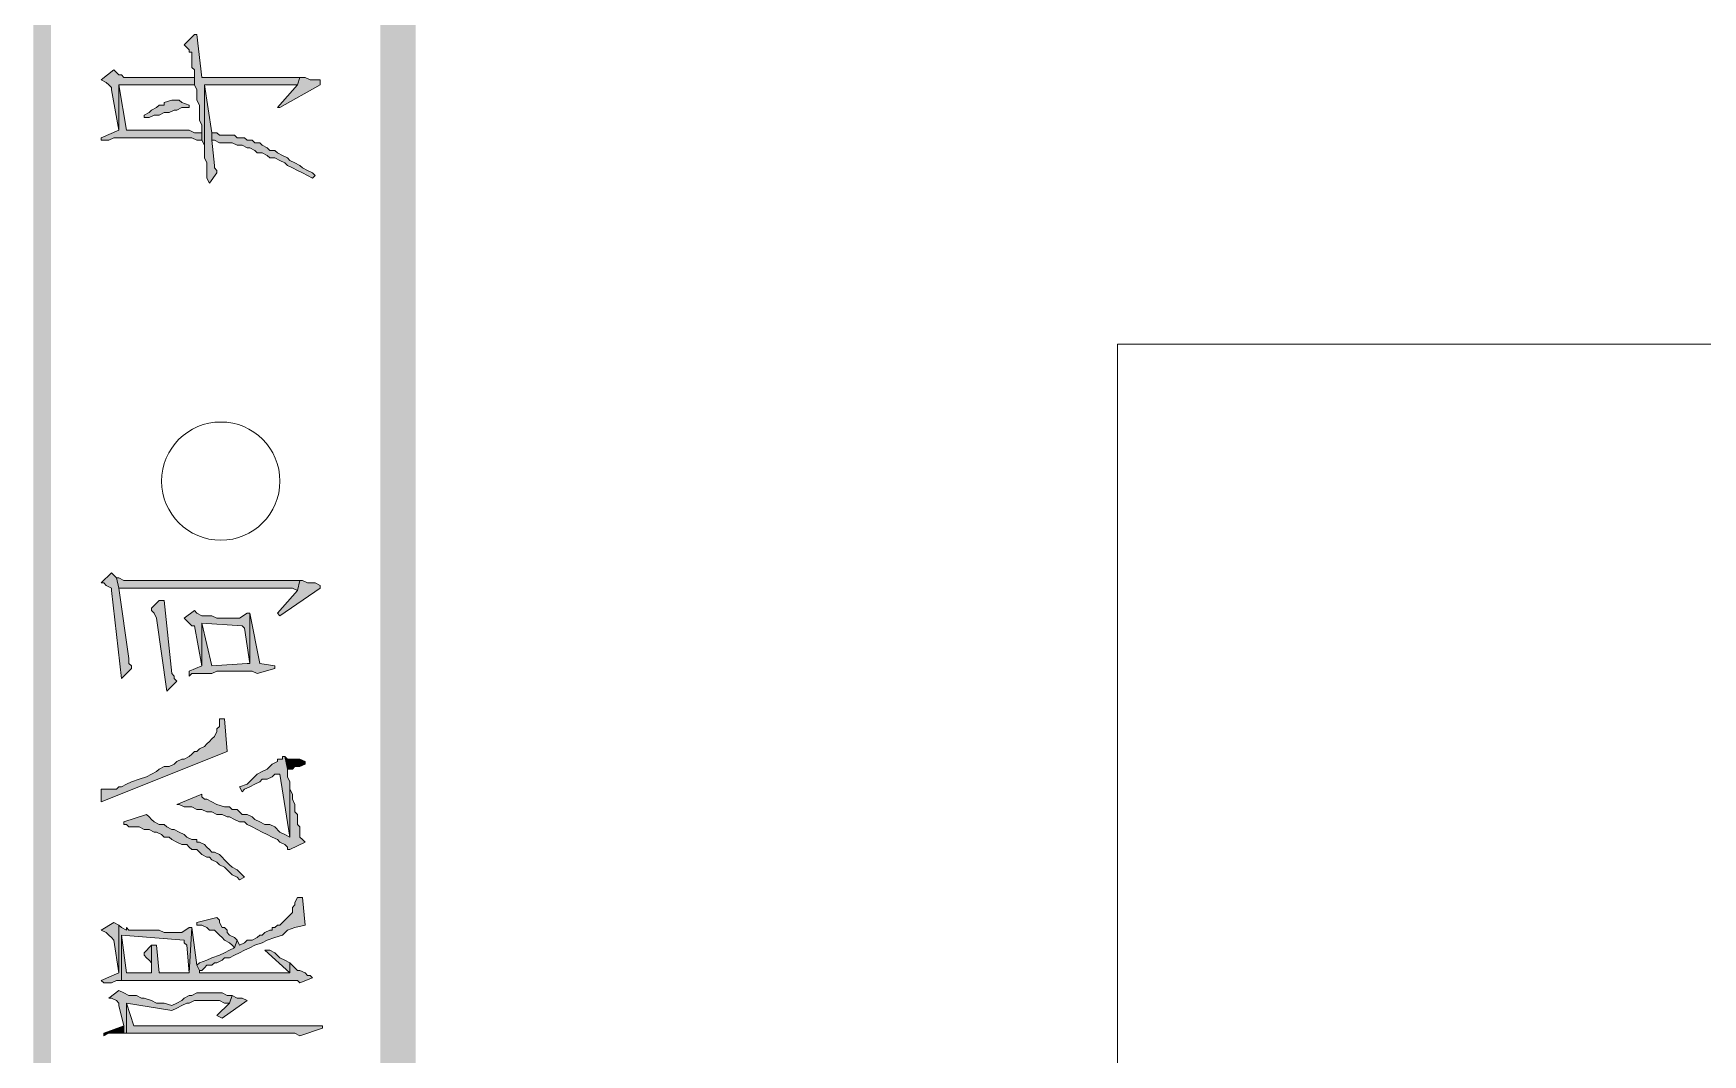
# Model space of a CAD drawing. Header units: millimetres. Extents: x 24 to 410, y 10 to 282.
# Drawn here: x 23.96 to 52.06, y 122.36 to 139.55 of the extents above; entities that cross this region are included whole.
import ezdxf

# ---------------------------------------------------------------- set-up
doc = ezdxf.new("R2010")
doc.units = ezdxf.units.MM

msp = doc.modelspace()

# ---------------------------------------------------------------- hatches: boundary and pattern name
h = msp.add_hatch(color=7)
h.dxf.hatch_style = 2
h.paths.add_polyline_path([(30.395333, 281.643667), (29.802667, 282.236333), (30.395333, 10.244667)])
h = msp.add_hatch(color=7)
h.dxf.hatch_style = 2
h.paths.add_polyline_path([(29.802667, 282.236333), (30.395333, 10.244667), (29.802667, 9.652)])
h = msp.add_hatch(color=7)
h.dxf.hatch_style = 2
h.paths.add_polyline_path([(24.257, 281.94), (23.960667, 281.94), (24.257, 55.837667)])
h = msp.add_hatch(color=7)
h.dxf.hatch_style = 2
h.paths.add_polyline_path([(23.960667, 281.94), (24.257, 55.837667), (23.960667, 55.837667)])
h = msp.add_hatch(color=7)
h.dxf.hatch_style = 2
h.paths.add_polyline_path([(26.500667, 139.361333), (26.585333, 139.276667), (26.585333, 139.234333), (26.627667, 139.234333), (26.627667, 138.980333), (26.67, 138.938), (26.67, 138.684), (26.712333, 138.599333), (26.712333, 138.557), (26.712333, 138.472333), (26.712333, 138.43), (26.754667, 138.345333), (26.754667, 138.091333), (26.797, 138.006667), (26.797, 137.752667), (26.839333, 137.668), (26.839333, 138.684), (28.194, 138.684), (28.405667, 138.684), (28.448, 138.811), (26.797, 138.811), (26.712333, 139.530667), (26.67, 139.530667)])
h = msp.add_hatch(color=7)
h.dxf.hatch_style = 2
h.paths.add_polyline_path([(25.103667, 138.768667), (25.188333, 138.726333), (25.230667, 138.684), (25.273, 138.641667), (25.273, 138.599333), (25.4, 137.922), (25.4, 138.684), (26.67, 138.684), (26.67, 138.811), (26.585333, 138.811), (25.569333, 138.811), (25.527, 138.811), (25.484667, 138.811), (25.442333, 138.853333), (25.4, 138.853333), (25.315333, 138.938)])
h = msp.add_hatch(color=7)
h.dxf.hatch_style = 2
h.paths.add_polyline_path([(28.067035, 138.303), (28.109369, 138.303), (28.786702, 138.684), (28.786702, 138.768667), (28.744369, 138.768667), (28.617369, 138.768667), (28.532702, 138.811), (28.448035, 138.811), (28.405702, 138.684)])
h = msp.add_hatch(color=7)
h.dxf.hatch_style = 2
h.paths.add_polyline_path([(25.103667, 137.795), (25.103667, 137.752667), (25.188333, 137.752667), (25.230667, 137.752667), (25.315333, 137.795), (26.627667, 137.795), (26.712333, 137.752667), (26.797, 137.752667), (26.797, 137.879667), (26.754667, 137.879667), (26.67, 137.879667), (26.585333, 137.922), (25.527, 137.922), (25.4, 138.684), (25.4, 137.922)])
h = msp.add_hatch(color=7)
h.dxf.hatch_style = 2
h.paths.add_polyline_path([(26.839333, 137.668), (26.839333, 137.456333), (26.881667, 137.371667), (26.881667, 137.117667), (26.924, 137.033), (27.051, 137.202333), (27.051, 137.244667), (27.008667, 137.287), (27.008667, 137.329333), (26.966333, 137.752667), (26.966333, 137.879667), (26.839333, 138.684)])
h = msp.add_hatch(color=7)
h.dxf.hatch_style = 2
h.paths.add_polyline_path([(25.823333, 138.176), (25.823333, 138.133667), (25.908, 138.133667), (25.992667, 138.176), (26.077333, 138.176), (26.162, 138.218333), (26.246667, 138.218333), (26.331333, 138.260667), (26.373667, 138.260667), (26.458333, 138.303), (26.585333, 138.303), (26.585333, 138.345333), (26.458333, 138.387667), (26.416, 138.43), (26.289, 138.43), (26.162, 138.387667), (26.162, 138.345333), (26.077333, 138.345333), (26.035, 138.303), (25.950333, 138.260667), (25.908, 138.218333)])
h = msp.add_hatch(color=7)
h.dxf.hatch_style = 2
h.paths.add_polyline_path([(26.966298, 137.879667), (26.966298, 137.752667), (27.008631, 137.752667), (27.093298, 137.710333), (27.304965, 137.710333), (27.389631, 137.668), (27.474298, 137.668), (27.558965, 137.625667), (27.601298, 137.625667), (27.685965, 137.583333), (27.728298, 137.541), (27.812965, 137.541), (27.897631, 137.498667), (27.939965, 137.456333), (28.024631, 137.456333), (28.109298, 137.414), (28.193965, 137.371667), (28.236298, 137.329333), (28.320965, 137.287), (28.405631, 137.244667), (28.490298, 137.202333), (28.574965, 137.16), (28.659631, 137.117667), (28.701965, 137.16), (28.659631, 137.202333), (28.574965, 137.244667), (28.490298, 137.287), (28.447965, 137.329333), (28.363298, 137.371667), (28.278631, 137.414), (28.236298, 137.456333), (28.151631, 137.498667), (28.066965, 137.541), (28.024631, 137.583333), (27.939965, 137.583333), (27.897631, 137.625667), (27.812965, 137.668), (27.770631, 137.710333), (27.685965, 137.710333), (27.643631, 137.752667), (27.558965, 137.752667), (27.516631, 137.795), (27.389631, 137.795), (27.347298, 137.837333), (27.093298, 137.837333), (27.050965, 137.879667)])
h = msp.add_hatch(color=7)
h.dxf.hatch_style = 2
h.paths.add_polyline_path([(25.103667, 130.302), (25.146, 130.302), (25.188333, 130.259667), (25.273, 130.217333), (25.273, 130.175), (25.442333, 128.693333), (25.611667, 128.862667), (25.611667, 128.905), (25.569333, 128.947333), (25.569333, 129.032), (25.4, 130.217333), (25.357667, 130.386667), (25.273, 130.471333)])
h = msp.add_hatch(color=7)
h.dxf.hatch_style = 2
h.paths.add_polyline_path([(25.357667, 130.386667), (25.4, 130.217333), (27.897667, 130.217333), (27.94, 130.217333), (28.321, 130.217333), (28.405667, 130.175), (28.448, 130.344333), (25.484667, 130.344333), (25.4, 130.386667)])
h = msp.add_hatch(color=7)
h.dxf.hatch_style = 2
h.paths.add_polyline_path([(28.067035, 129.794), (28.109369, 129.751667), (28.786702, 130.217333), (28.786702, 130.259667), (28.702035, 130.302), (28.575035, 130.302), (28.490369, 130.344333), (28.448035, 130.344333), (28.405702, 130.175)])
h = msp.add_hatch(color=7)
h.dxf.hatch_style = 2
h.paths.add_polyline_path([(25.950369, 129.878667), (25.950369, 129.836333), (25.992702, 129.794), (26.035035, 129.709333), (26.204369, 128.481667), (26.373702, 128.651), (26.331369, 128.693333), (26.331369, 128.735667), (26.289035, 128.778), (26.162035, 130.005667), (26.077369, 130.005667)])
h = msp.add_hatch(color=7)
h.dxf.hatch_style = 2
h.paths.add_polyline_path([(26.500667, 129.709333), (26.585333, 129.624667), (26.627667, 129.582333), (26.67, 129.582333), (26.797, 128.905), (26.797, 129.624667), (27.474333, 129.582333), (27.516667, 129.54), (27.601333, 128.947333), (27.601333, 129.794), (27.559, 129.794), (27.432, 129.709333), (27.051, 129.709333), (26.966333, 129.751667), (26.797, 129.751667), (26.712333, 129.794), (26.67, 129.836333)])
h = msp.add_hatch(color=7)
h.dxf.hatch_style = 2
h.paths.add_polyline_path([(26.585333, 128.820333), (26.585333, 128.735667), (26.627667, 128.778), (26.966333, 128.778), (27.051, 128.820333), (27.643667, 128.820333), (27.728333, 128.778), (28.024667, 128.862667), (28.024667, 128.905), (27.770667, 128.947333), (27.601333, 129.794), (27.601333, 128.947333), (27.559, 128.947333), (26.966333, 128.905), (26.797, 129.624667), (26.797, 128.905)])
h = msp.add_hatch(color=7)
h.dxf.hatch_style = 2
h.paths.add_polyline_path([(25.103667, 126.830667), (25.103667, 126.619), (27.220333, 127.465667), (27.178, 128.016), (27.093333, 128.016), (27.093333, 127.973667), (27.093333, 127.889), (27.051, 127.846667), (27.051, 127.804333), (27.008667, 127.719667), (26.966333, 127.677333), (26.924, 127.635), (26.881667, 127.592667), (26.839333, 127.550333), (26.754667, 127.508), (26.712333, 127.465667), (26.67, 127.465667), (26.627667, 127.423333), (26.585333, 127.381), (26.500667, 127.338667), (26.458333, 127.338667), (26.373667, 127.296333), (26.331333, 127.254), (26.246667, 127.211667), (26.162, 127.211667), (26.077333, 127.169333), (26.035, 127.127), (25.950333, 127.084667), (25.865667, 127.042333), (25.738667, 127), (25.611667, 126.957667), (25.527, 126.915333), (25.442333, 126.873), (25.4, 126.873), (25.357667, 126.830667)])
h = msp.add_hatch(color=7)
h.dxf.hatch_style = 2
h.paths.add_polyline_path([(27.432, 126.873), (27.474333, 126.788333), (27.516667, 126.830667), (27.601333, 126.873), (27.686, 126.915333), (27.770667, 126.957667), (27.813, 127), (27.897667, 127), (27.982333, 127.042333), (28.024667, 127.084667), (28.109333, 127.084667), (28.278667, 126.026333), (28.278667, 126.957667), (28.236333, 127.042333), (28.236333, 127.169333), (28.194, 127.381), (28.151667, 127.381), (28.151667, 127.338667), (28.067, 127.338667), (28.067, 127.296333), (27.982333, 127.254), (27.94, 127.211667), (27.897667, 127.169333), (27.813, 127.127), (27.728333, 127.084667), (27.643667, 127), (27.559, 126.915333)])
h = msp.add_hatch(color=7)
h.dxf.hatch_style = 2
h.paths.add_polyline_path([(28.194, 127.381), (28.236333, 127.169333), (28.321, 127.169333), (28.363333, 127.211667), (28.448, 127.211667), (28.532667, 127.254), (28.532667, 127.296333), (28.448, 127.338667), (28.236333, 127.338667)])
h = msp.add_hatch(color=7)
h.dxf.hatch_style = 2
h.paths.add_polyline_path([(26.373667, 126.576667), (26.416, 126.576667), (26.500667, 126.534333), (26.627667, 126.534333), (26.712333, 126.492), (26.797, 126.492), (26.881667, 126.449667), (26.966333, 126.449667), (27.051, 126.407333), (27.135667, 126.407333), (27.220333, 126.365), (27.262667, 126.365), (27.347333, 126.322667), (27.432, 126.280333), (27.516667, 126.280333), (27.559, 126.238), (27.643667, 126.195667), (27.728333, 126.153333), (27.813, 126.111), (27.897667, 126.068667), (27.982333, 126.026333), (28.067, 125.984), (28.109333, 125.941667), (28.194, 125.899333), (28.236333, 125.857), (28.236333, 125.814667), (28.278667, 125.814667), (28.532667, 125.941667), (28.490333, 125.984), (28.448, 126.026333), (28.448, 126.195667), (28.405667, 126.238), (28.405667, 126.407333), (28.363333, 126.449667), (28.363333, 126.576667), (28.321, 126.661333), (28.321, 126.746), (28.278667, 126.830667), (28.278667, 126.026333), (28.194, 126.068667), (28.109333, 126.111), (28.024667, 126.195667), (27.94, 126.238), (27.855333, 126.238), (27.770667, 126.280333), (27.686, 126.322667), (27.643667, 126.365), (27.559, 126.407333), (27.474333, 126.407333), (27.432, 126.449667), (27.389667, 126.492), (27.305, 126.492), (27.262667, 126.534333), (27.178, 126.534333), (27.051, 126.576667), (26.966333, 126.619), (26.881667, 126.661333), (26.839333, 126.661333), (26.797, 126.703667), (26.797, 126.746)])
h = msp.add_hatch(color=7)
h.dxf.hatch_style = 2
h.paths.add_polyline_path([(25.484667, 126.280333), (25.484667, 126.238), (25.527, 126.238), (25.569333, 126.195667), (25.738667, 126.195667), (25.823333, 126.153333), (25.908, 126.153333), (25.992667, 126.111), (26.035, 126.111), (26.119667, 126.068667), (26.162, 126.026333), (26.246667, 126.026333), (26.289, 125.984), (26.373667, 125.941667), (26.458333, 125.899333), (26.543, 125.899333), (26.585333, 125.857), (26.627667, 125.814667), (26.712333, 125.814667), (26.754667, 125.772333), (26.797, 125.73), (26.881667, 125.687667), (26.924, 125.687667), (26.966333, 125.645333), (27.051, 125.603), (27.093333, 125.560667), (27.178, 125.518333), (27.220333, 125.476), (27.305, 125.391333), (27.389667, 125.349), (27.432, 125.306667), (27.516667, 125.349), (27.432, 125.433667), (27.389667, 125.476), (27.305, 125.518333), (27.262667, 125.560667), (27.178, 125.645333), (27.135667, 125.687667), (27.093333, 125.73), (27.008667, 125.772333), (26.966333, 125.772333), (26.924, 125.814667), (26.881667, 125.857), (26.839333, 125.899333), (26.754667, 125.941667), (26.712333, 125.941667), (26.712333, 125.984), (26.627667, 125.984), (26.543, 126.026333), (26.500667, 126.068667), (26.416, 126.111), (26.331333, 126.153333), (26.289, 126.153333), (26.204333, 126.195667), (26.162, 126.238), (26.077333, 126.238), (25.992667, 126.280333), (25.950333, 126.322667), (25.908, 126.365), (25.865667, 126.407333)])
h = msp.add_hatch(color=7)
h.dxf.hatch_style = 2
h.paths.add_polyline_path([(26.712333, 123.867333), (26.754667, 123.782667), (26.797, 123.782667), (26.839333, 123.825), (26.881667, 123.867333), (26.966333, 123.867333), (27.008667, 123.909667), (27.051, 123.909667), (27.135667, 123.952), (27.178, 123.994333), (27.262667, 123.994333), (27.347333, 124.036667), (27.432, 124.079), (27.516667, 124.121333), (27.601333, 124.163667), (27.686, 124.206), (27.813, 124.248333), (27.897667, 124.290667), (28.024667, 124.333), (28.151667, 124.375333), (28.236333, 124.46), (28.363333, 124.502333), (28.532667, 124.544667), (28.490333, 125.010333), (28.405667, 125.010333), (28.363333, 124.925667), (28.363333, 124.883333), (28.321, 124.841), (28.321, 124.756333), (28.278667, 124.714), (28.236333, 124.671667), (28.194, 124.629333), (28.151667, 124.587), (28.109333, 124.544667), (28.067, 124.544667), (28.024667, 124.502333), (27.982333, 124.502333), (27.982333, 124.46), (27.94, 124.46), (27.855333, 124.417667), (27.813, 124.375333), (27.770667, 124.375333), (27.728333, 124.333), (27.643667, 124.290667), (27.559, 124.290667), (27.516667, 124.248333), (27.432, 124.206), (27.389667, 124.290667), (27.347333, 124.163667), (27.262667, 124.121333), (27.178, 124.079), (27.093333, 124.036667), (26.966333, 123.994333), (26.881667, 123.952), (26.754667, 123.909667)])
h = msp.add_hatch(color=7)
h.dxf.hatch_style = 2
h.paths.add_polyline_path([(25.103667, 124.46), (25.188333, 124.417667), (25.230667, 124.375333), (25.273, 124.333), (25.315333, 124.290667), (25.4, 123.740333), (25.4, 124.544667), (25.315333, 124.587)])
h = msp.add_hatch(color=7)
h.dxf.hatch_style = 2
h.paths.add_polyline_path([(25.103667, 123.613333), (25.146, 123.571), (25.273, 123.571), (25.357667, 123.613333), (25.442333, 123.613333), (25.442333, 124.375333), (26.500667, 124.290667), (26.500667, 124.248333), (26.543, 124.206), (26.585333, 123.740333), (26.627667, 124.502333), (26.585333, 124.502333), (26.458333, 124.417667), (26.162, 124.417667), (26.077333, 124.46), (25.569333, 124.46), (25.527, 124.502333), (25.527, 124.46), (25.442333, 124.502333), (25.4, 124.544667), (25.4, 123.740333)])
h = msp.add_hatch(color=7)
h.dxf.hatch_style = 2
h.paths.add_polyline_path([(25.442333, 123.613333), (28.405667, 123.613333), (28.448, 123.571), (28.659667, 123.655667), (28.617333, 123.698), (28.575, 123.698), (28.532667, 123.740333), (28.448, 123.782667), (28.405667, 123.782667), (28.363333, 123.825), (28.278667, 123.909667), (28.278667, 123.740333), (26.754667, 123.740333), (26.754667, 123.782667), (26.712333, 123.867333), (26.627667, 124.502333), (26.585333, 123.740333), (26.077333, 123.740333), (26.035, 124.206), (25.950333, 124.206), (25.950333, 123.740333), (25.527, 123.740333), (25.442333, 124.375333)])
h = msp.add_hatch(color=7)
h.dxf.hatch_style = 2
h.paths.add_polyline_path([(26.712333, 124.544667), (26.797, 124.544667), (26.881667, 124.502333), (26.924, 124.46), (27.008667, 124.46), (27.051, 124.417667), (27.093333, 124.375333), (27.135667, 124.333), (27.178, 124.290667), (27.262667, 124.248333), (27.305, 124.206), (27.347333, 124.163667), (27.389667, 124.290667), (27.347333, 124.333), (27.262667, 124.375333), (27.220333, 124.417667), (27.220333, 124.46), (27.178, 124.502333), (27.135667, 124.502333), (27.093333, 124.587), (27.093333, 124.629333), (27.051, 124.671667), (26.712333, 124.587)])
h = msp.add_hatch(color=7)
h.dxf.hatch_style = 2
h.paths.add_polyline_path([(25.823333, 124.079), (25.823333, 124.036667), (25.865667, 123.994333), (25.908, 123.952), (25.950333, 123.909667), (25.950333, 123.740333), (25.950333, 124.206)])
h = msp.add_hatch(color=7)
h.dxf.hatch_style = 2
h.paths.add_polyline_path([(27.855333, 124.121333), (28.278667, 123.740333), (28.278667, 123.909667), (28.194, 123.952), (28.109333, 123.994333), (28.024667, 124.079), (27.94, 124.121333)])
h = msp.add_hatch(color=7)
h.dxf.hatch_style = 2
h.paths.add_polyline_path([(25.230667, 123.317), (25.273, 123.317), (25.357667, 123.274667), (25.4, 123.232333), (25.4, 123.19), (25.484667, 122.851333), (25.484667, 122.724333), (25.527, 122.724333), (25.527, 123.232333), (26.289, 123.105333), (26.373667, 123.147667), (26.458333, 123.19), (26.543, 123.232333), (26.585333, 123.232333), (26.67, 123.274667), (27.093333, 123.274667), (27.178, 123.232333), (27.262667, 123.232333), (27.305, 123.359333), (27.220333, 123.359333), (27.135667, 123.401667), (26.712333, 123.401667), (26.627667, 123.359333), (26.585333, 123.359333), (26.500667, 123.317), (26.458333, 123.274667), (26.373667, 123.232333), (26.289, 123.19), (26.162, 123.232333), (26.035, 123.232333), (25.950333, 123.274667), (25.823333, 123.317), (25.781, 123.317), (25.696333, 123.359333), (25.569333, 123.359333), (25.484667, 123.401667), (25.4, 123.444)])
h = msp.add_hatch(color=7)
h.dxf.hatch_style = 2
h.paths.add_polyline_path([(27.051035, 123.020667), (27.135702, 122.978333), (27.559035, 123.274667), (27.474369, 123.317), (27.389702, 123.317), (27.305035, 123.359333), (27.262702, 123.232333)])
h = msp.add_hatch(color=7)
h.dxf.hatch_style = 2
h.paths.add_polyline_path([(25.527, 122.724333), (27.94, 122.724333), (28.024667, 122.724333), (28.363333, 122.724333), (28.448, 122.682), (28.829, 122.809), (28.829, 122.851333), (28.321, 122.851333), (25.654, 122.851333), (25.527, 123.232333)])
h = msp.add_hatch(color=7)
h.dxf.hatch_style = 2
h.paths.add_polyline_path([(25.146, 122.724333), (25.146, 122.682), (25.230667, 122.724333), (25.484667, 122.724333), (25.484667, 122.851333)])

# ---------------------------------------------------------------- linework, layer by layer
at = {"color": 7, "lineweight": 0}
for points in [[(26.500667, 139.361333), (26.585333, 139.276667), (26.585333, 139.234333), (26.627667, 139.234333), (26.627667, 138.980333), (26.67, 138.938), (26.67, 138.684), (26.712333, 138.599333), (26.712333, 138.557), (26.712333, 138.472333), (26.712333, 138.43), (26.754667, 138.345333), (26.754667, 138.091333), (26.797, 138.006667), (26.797, 137.752667), (26.839333, 137.668), (26.839333, 138.684), (28.194, 138.684), (28.405667, 138.684), (28.448, 138.811), (26.797, 138.811), (26.712333, 139.530667), (26.67, 139.530667)], [(25.103667, 138.768667), (25.188333, 138.726333), (25.230667, 138.684), (25.273, 138.641667), (25.273, 138.599333), (25.4, 137.922), (25.4, 138.684), (26.67, 138.684), (26.67, 138.811), (26.585333, 138.811), (25.569333, 138.811), (25.527, 138.811), (25.484667, 138.811), (25.442333, 138.853333), (25.4, 138.853333), (25.315333, 138.938)], [(28.067035, 138.303), (28.109369, 138.303), (28.786702, 138.684), (28.786702, 138.768667), (28.744369, 138.768667), (28.617369, 138.768667), (28.532702, 138.811), (28.448035, 138.811), (28.405702, 138.684)], [(25.103667, 137.795), (25.103667, 137.752667), (25.188333, 137.752667), (25.230667, 137.752667), (25.315333, 137.795), (26.627667, 137.795), (26.712333, 137.752667), (26.797, 137.752667), (26.797, 137.879667), (26.754667, 137.879667), (26.67, 137.879667), (26.585333, 137.922), (25.527, 137.922), (25.4, 138.684), (25.4, 137.922)], [(26.839333, 137.668), (26.839333, 137.456333), (26.881667, 137.371667), (26.881667, 137.117667), (26.924, 137.033), (27.051, 137.202333), (27.051, 137.244667), (27.008667, 137.287), (27.008667, 137.329333), (26.966333, 137.752667), (26.966333, 137.879667), (26.839333, 138.684)], [(25.823333, 138.176), (25.823333, 138.133667), (25.908, 138.133667), (25.992667, 138.176), (26.077333, 138.176), (26.162, 138.218333), (26.246667, 138.218333), (26.331333, 138.260667), (26.373667, 138.260667), (26.458333, 138.303), (26.585333, 138.303), (26.585333, 138.345333), (26.458333, 138.387667), (26.416, 138.43), (26.289, 138.43), (26.162, 138.387667), (26.162, 138.345333), (26.077333, 138.345333), (26.035, 138.303), (25.950333, 138.260667), (25.908, 138.218333)], [(26.966298, 137.879667), (26.966298, 137.752667), (27.008631, 137.752667), (27.093298, 137.710333), (27.304965, 137.710333), (27.389631, 137.668), (27.474298, 137.668), (27.558965, 137.625667), (27.601298, 137.625667), (27.685965, 137.583333), (27.728298, 137.541), (27.812965, 137.541), (27.897631, 137.498667), (27.939965, 137.456333), (28.024631, 137.456333), (28.109298, 137.414), (28.193965, 137.371667), (28.236298, 137.329333), (28.320965, 137.287), (28.405631, 137.244667), (28.490298, 137.202333), (28.574965, 137.16), (28.659631, 137.117667), (28.701965, 137.16), (28.659631, 137.202333), (28.574965, 137.244667), (28.490298, 137.287), (28.447965, 137.329333), (28.363298, 137.371667), (28.278631, 137.414), (28.236298, 137.456333), (28.151631, 137.498667), (28.066965, 137.541), (28.024631, 137.583333), (27.939965, 137.583333), (27.897631, 137.625667), (27.812965, 137.668), (27.770631, 137.710333), (27.685965, 137.710333), (27.643631, 137.752667), (27.558965, 137.752667), (27.516631, 137.795), (27.389631, 137.795), (27.347298, 137.837333), (27.093298, 137.837333), (27.050965, 137.879667)], [(25.103667, 130.302), (25.146, 130.302), (25.188333, 130.259667), (25.273, 130.217333), (25.273, 130.175), (25.442333, 128.693333), (25.611667, 128.862667), (25.611667, 128.905), (25.569333, 128.947333), (25.569333, 129.032), (25.4, 130.217333), (25.357667, 130.386667), (25.273, 130.471333)], [(25.357667, 130.386667), (25.4, 130.217333), (27.897667, 130.217333), (27.94, 130.217333), (28.321, 130.217333), (28.405667, 130.175), (28.448, 130.344333), (25.484667, 130.344333), (25.4, 130.386667)], [(28.067035, 129.794), (28.109369, 129.751667), (28.786702, 130.217333), (28.786702, 130.259667), (28.702035, 130.302), (28.575035, 130.302), (28.490369, 130.344333), (28.448035, 130.344333), (28.405702, 130.175)], [(25.950369, 129.878667), (25.950369, 129.836333), (25.992702, 129.794), (26.035035, 129.709333), (26.204369, 128.481667), (26.373702, 128.651), (26.331369, 128.693333), (26.331369, 128.735667), (26.289035, 128.778), (26.162035, 130.005667), (26.077369, 130.005667)], [(26.500667, 129.709333), (26.585333, 129.624667), (26.627667, 129.582333), (26.67, 129.582333), (26.797, 128.905), (26.797, 129.624667), (27.474333, 129.582333), (27.516667, 129.54), (27.601333, 128.947333), (27.601333, 129.794), (27.559, 129.794), (27.432, 129.709333), (27.051, 129.709333), (26.966333, 129.751667), (26.797, 129.751667), (26.712333, 129.794), (26.67, 129.836333)], [(26.585333, 128.820333), (26.585333, 128.735667), (26.627667, 128.778), (26.966333, 128.778), (27.051, 128.820333), (27.643667, 128.820333), (27.728333, 128.778), (28.024667, 128.862667), (28.024667, 128.905), (27.770667, 128.947333), (27.601333, 129.794), (27.601333, 128.947333), (27.559, 128.947333), (26.966333, 128.905), (26.797, 129.624667), (26.797, 128.905)], [(25.103667, 126.830667), (25.103667, 126.619), (27.220333, 127.465667), (27.178, 128.016), (27.093333, 128.016), (27.093333, 127.973667), (27.093333, 127.889), (27.051, 127.846667), (27.051, 127.804333), (27.008667, 127.719667), (26.966333, 127.677333), (26.924, 127.635), (26.881667, 127.592667), (26.839333, 127.550333), (26.754667, 127.508), (26.712333, 127.465667), (26.67, 127.465667), (26.627667, 127.423333), (26.585333, 127.381), (26.500667, 127.338667), (26.458333, 127.338667), (26.373667, 127.296333), (26.331333, 127.254), (26.246667, 127.211667), (26.162, 127.211667), (26.077333, 127.169333), (26.035, 127.127), (25.950333, 127.084667), (25.865667, 127.042333), (25.738667, 127), (25.611667, 126.957667), (25.527, 126.915333), (25.442333, 126.873), (25.4, 126.873), (25.357667, 126.830667)], [(27.432, 126.873), (27.474333, 126.788333), (27.516667, 126.830667), (27.601333, 126.873), (27.686, 126.915333), (27.770667, 126.957667), (27.813, 127), (27.897667, 127), (27.982333, 127.042333), (28.024667, 127.084667), (28.109333, 127.084667), (28.278667, 126.026333), (28.278667, 126.957667), (28.236333, 127.042333), (28.236333, 127.169333), (28.194, 127.381), (28.151667, 127.381), (28.151667, 127.338667), (28.067, 127.338667), (28.067, 127.296333), (27.982333, 127.254), (27.94, 127.211667), (27.897667, 127.169333), (27.813, 127.127), (27.728333, 127.084667), (27.643667, 127), (27.559, 126.915333)], [(28.194, 127.381), (28.236333, 127.169333), (28.321, 127.169333), (28.363333, 127.211667), (28.448, 127.211667), (28.532667, 127.254), (28.532667, 127.296333), (28.448, 127.338667), (28.236333, 127.338667)], [(26.373667, 126.576667), (26.416, 126.576667), (26.500667, 126.534333), (26.627667, 126.534333), (26.712333, 126.492), (26.797, 126.492), (26.881667, 126.449667), (26.966333, 126.449667), (27.051, 126.407333), (27.135667, 126.407333), (27.220333, 126.365), (27.262667, 126.365), (27.347333, 126.322667), (27.432, 126.280333), (27.516667, 126.280333), (27.559, 126.238), (27.643667, 126.195667), (27.728333, 126.153333), (27.813, 126.111), (27.897667, 126.068667), (27.982333, 126.026333), (28.067, 125.984), (28.109333, 125.941667), (28.194, 125.899333), (28.236333, 125.857), (28.236333, 125.814667), (28.278667, 125.814667), (28.532667, 125.941667), (28.490333, 125.984), (28.448, 126.026333), (28.448, 126.195667), (28.405667, 126.238), (28.405667, 126.407333), (28.363333, 126.449667), (28.363333, 126.576667), (28.321, 126.661333), (28.321, 126.746), (28.278667, 126.830667), (28.278667, 126.026333), (28.194, 126.068667), (28.109333, 126.111), (28.024667, 126.195667), (27.94, 126.238), (27.855333, 126.238), (27.770667, 126.280333), (27.686, 126.322667), (27.643667, 126.365), (27.559, 126.407333), (27.474333, 126.407333), (27.432, 126.449667), (27.389667, 126.492), (27.305, 126.492), (27.262667, 126.534333), (27.178, 126.534333), (27.051, 126.576667), (26.966333, 126.619), (26.881667, 126.661333), (26.839333, 126.661333), (26.797, 126.703667), (26.797, 126.746)], [(25.484667, 126.280333), (25.484667, 126.238), (25.527, 126.238), (25.569333, 126.195667), (25.738667, 126.195667), (25.823333, 126.153333), (25.908, 126.153333), (25.992667, 126.111), (26.035, 126.111), (26.119667, 126.068667), (26.162, 126.026333), (26.246667, 126.026333), (26.289, 125.984), (26.373667, 125.941667), (26.458333, 125.899333), (26.543, 125.899333), (26.585333, 125.857), (26.627667, 125.814667), (26.712333, 125.814667), (26.754667, 125.772333), (26.797, 125.73), (26.881667, 125.687667), (26.924, 125.687667), (26.966333, 125.645333), (27.051, 125.603), (27.093333, 125.560667), (27.178, 125.518333), (27.220333, 125.476), (27.305, 125.391333), (27.389667, 125.349), (27.432, 125.306667), (27.516667, 125.349), (27.432, 125.433667), (27.389667, 125.476), (27.305, 125.518333), (27.262667, 125.560667), (27.178, 125.645333), (27.135667, 125.687667), (27.093333, 125.73), (27.008667, 125.772333), (26.966333, 125.772333), (26.924, 125.814667), (26.881667, 125.857), (26.839333, 125.899333), (26.754667, 125.941667), (26.712333, 125.941667), (26.712333, 125.984), (26.627667, 125.984), (26.543, 126.026333), (26.500667, 126.068667), (26.416, 126.111), (26.331333, 126.153333), (26.289, 126.153333), (26.204333, 126.195667), (26.162, 126.238), (26.077333, 126.238), (25.992667, 126.280333), (25.950333, 126.322667), (25.908, 126.365), (25.865667, 126.407333)], [(26.712333, 123.867333), (26.754667, 123.782667), (26.797, 123.782667), (26.839333, 123.825), (26.881667, 123.867333), (26.966333, 123.867333), (27.008667, 123.909667), (27.051, 123.909667), (27.135667, 123.952), (27.178, 123.994333), (27.262667, 123.994333), (27.347333, 124.036667), (27.432, 124.079), (27.516667, 124.121333), (27.601333, 124.163667), (27.686, 124.206), (27.813, 124.248333), (27.897667, 124.290667), (28.024667, 124.333), (28.151667, 124.375333), (28.236333, 124.46), (28.363333, 124.502333), (28.532667, 124.544667), (28.490333, 125.010333), (28.405667, 125.010333), (28.363333, 124.925667), (28.363333, 124.883333), (28.321, 124.841), (28.321, 124.756333), (28.278667, 124.714), (28.236333, 124.671667), (28.194, 124.629333), (28.151667, 124.587), (28.109333, 124.544667), (28.067, 124.544667), (28.024667, 124.502333), (27.982333, 124.502333), (27.982333, 124.46), (27.94, 124.46), (27.855333, 124.417667), (27.813, 124.375333), (27.770667, 124.375333), (27.728333, 124.333), (27.643667, 124.290667), (27.559, 124.290667), (27.516667, 124.248333), (27.432, 124.206), (27.389667, 124.290667), (27.347333, 124.163667), (27.262667, 124.121333), (27.178, 124.079), (27.093333, 124.036667), (26.966333, 123.994333), (26.881667, 123.952), (26.754667, 123.909667)], [(25.103667, 124.46), (25.188333, 124.417667), (25.230667, 124.375333), (25.273, 124.333), (25.315333, 124.290667), (25.4, 123.740333), (25.4, 124.544667), (25.315333, 124.587)], [(25.103667, 123.613333), (25.146, 123.571), (25.273, 123.571), (25.357667, 123.613333), (25.442333, 123.613333), (25.442333, 124.375333), (26.500667, 124.290667), (26.500667, 124.248333), (26.543, 124.206), (26.585333, 123.740333), (26.627667, 124.502333), (26.585333, 124.502333), (26.458333, 124.417667), (26.162, 124.417667), (26.077333, 124.46), (25.569333, 124.46), (25.527, 124.502333), (25.527, 124.46), (25.442333, 124.502333), (25.4, 124.544667), (25.4, 123.740333)], [(25.442333, 123.613333), (28.405667, 123.613333), (28.448, 123.571), (28.659667, 123.655667), (28.617333, 123.698), (28.575, 123.698), (28.532667, 123.740333), (28.448, 123.782667), (28.405667, 123.782667), (28.363333, 123.825), (28.278667, 123.909667), (28.278667, 123.740333), (26.754667, 123.740333), (26.754667, 123.782667), (26.712333, 123.867333), (26.627667, 124.502333), (26.585333, 123.740333), (26.077333, 123.740333), (26.035, 124.206), (25.950333, 124.206), (25.950333, 123.740333), (25.527, 123.740333), (25.442333, 124.375333)], [(26.712333, 124.544667), (26.797, 124.544667), (26.881667, 124.502333), (26.924, 124.46), (27.008667, 124.46), (27.051, 124.417667), (27.093333, 124.375333), (27.135667, 124.333), (27.178, 124.290667), (27.262667, 124.248333), (27.305, 124.206), (27.347333, 124.163667), (27.389667, 124.290667), (27.347333, 124.333), (27.262667, 124.375333), (27.220333, 124.417667), (27.220333, 124.46), (27.178, 124.502333), (27.135667, 124.502333), (27.093333, 124.587), (27.093333, 124.629333), (27.051, 124.671667), (26.712333, 124.587)], [(25.823333, 124.079), (25.823333, 124.036667), (25.865667, 123.994333), (25.908, 123.952), (25.950333, 123.909667), (25.950333, 123.740333), (25.950333, 124.206)], [(27.855333, 124.121333), (28.278667, 123.740333), (28.278667, 123.909667), (28.194, 123.952), (28.109333, 123.994333), (28.024667, 124.079), (27.94, 124.121333)], [(25.230667, 123.317), (25.273, 123.317), (25.357667, 123.274667), (25.4, 123.232333), (25.4, 123.19), (25.484667, 122.851333), (25.484667, 122.724333), (25.527, 122.724333), (25.527, 123.232333), (26.289, 123.105333), (26.373667, 123.147667), (26.458333, 123.19), (26.543, 123.232333), (26.585333, 123.232333), (26.67, 123.274667), (27.093333, 123.274667), (27.178, 123.232333), (27.262667, 123.232333), (27.305, 123.359333), (27.220333, 123.359333), (27.135667, 123.401667), (26.712333, 123.401667), (26.627667, 123.359333), (26.585333, 123.359333), (26.500667, 123.317), (26.458333, 123.274667), (26.373667, 123.232333), (26.289, 123.19), (26.162, 123.232333), (26.035, 123.232333), (25.950333, 123.274667), (25.823333, 123.317), (25.781, 123.317), (25.696333, 123.359333), (25.569333, 123.359333), (25.484667, 123.401667), (25.4, 123.444)], [(27.051035, 123.020667), (27.135702, 122.978333), (27.559035, 123.274667), (27.474369, 123.317), (27.389702, 123.317), (27.305035, 123.359333), (27.262702, 123.232333)], [(25.527, 122.724333), (27.94, 122.724333), (28.024667, 122.724333), (28.363333, 122.724333), (28.448, 122.682), (28.829, 122.809), (28.829, 122.851333), (28.321, 122.851333), (25.654, 122.851333), (25.527, 123.232333)], [(25.146, 122.724333), (25.146, 122.682), (25.230667, 122.724333), (25.484667, 122.724333), (25.484667, 122.851333)]]:
    msp.add_lwpolyline(points, close=True, dxfattribs=at)
for points in [[(42.206333, 134.323667), (42.206333, 96.52)], [(42.206333, 134.323667), (145.076333, 134.323667)]]:
    msp.add_lwpolyline(points, dxfattribs=at)
msp.add_circle((27.114535, 132.0165), 0.994833, dxfattribs=at)

doc.saveas('drawing.dxf')
